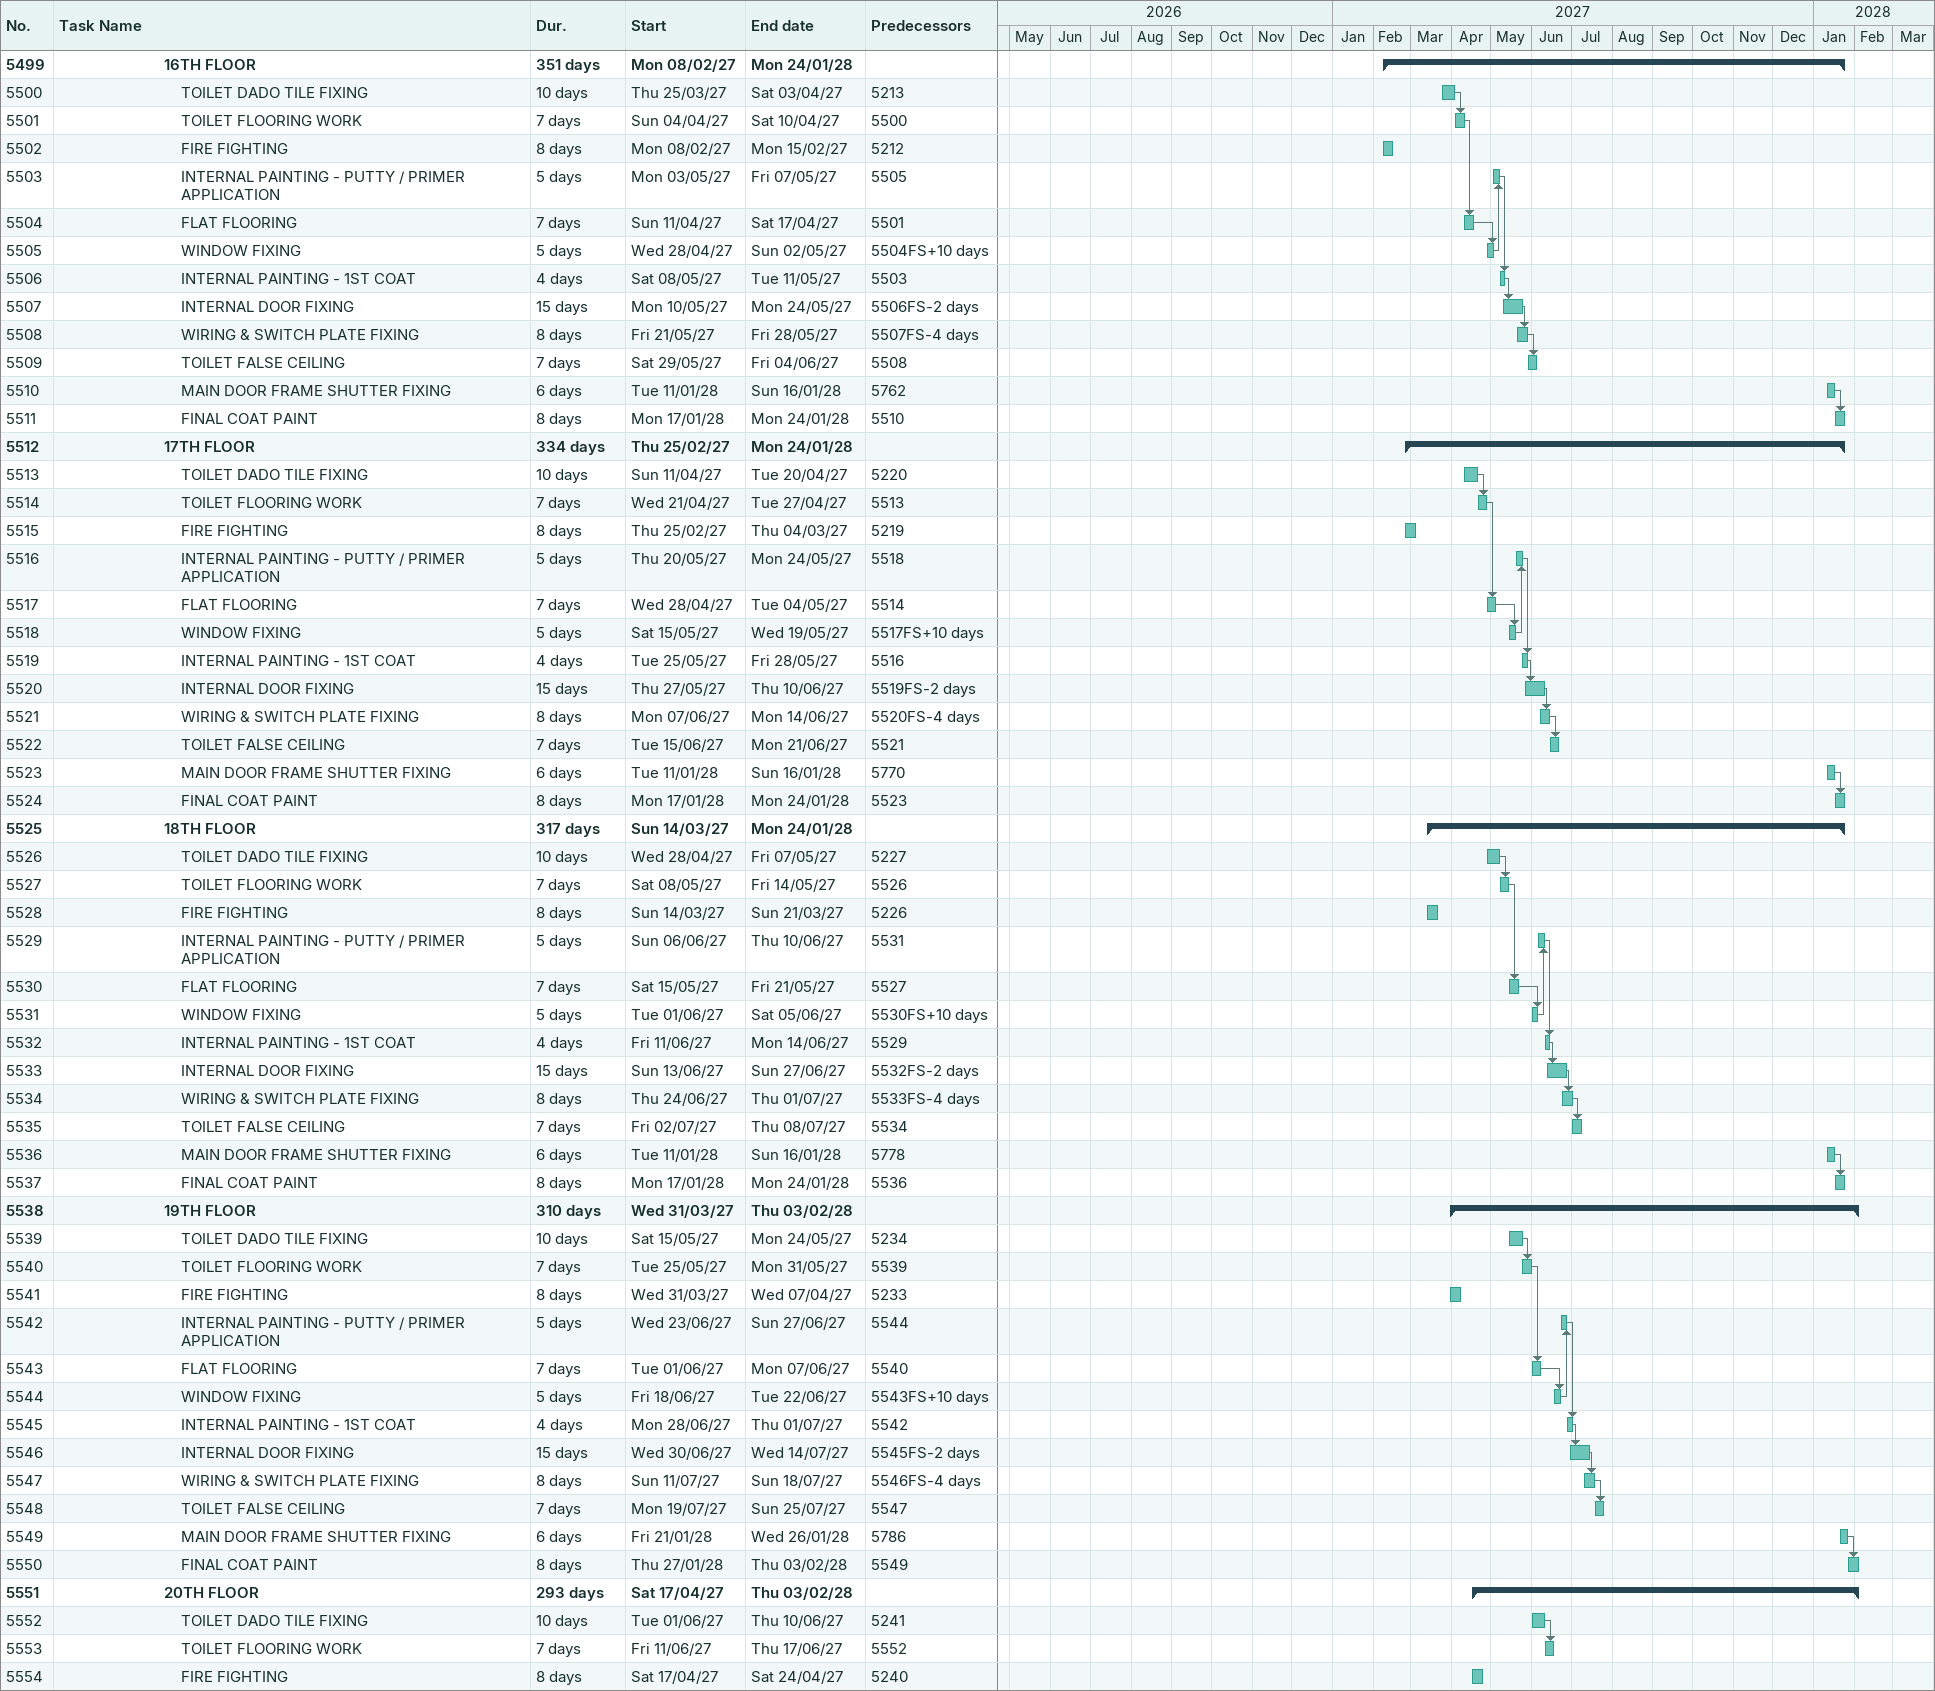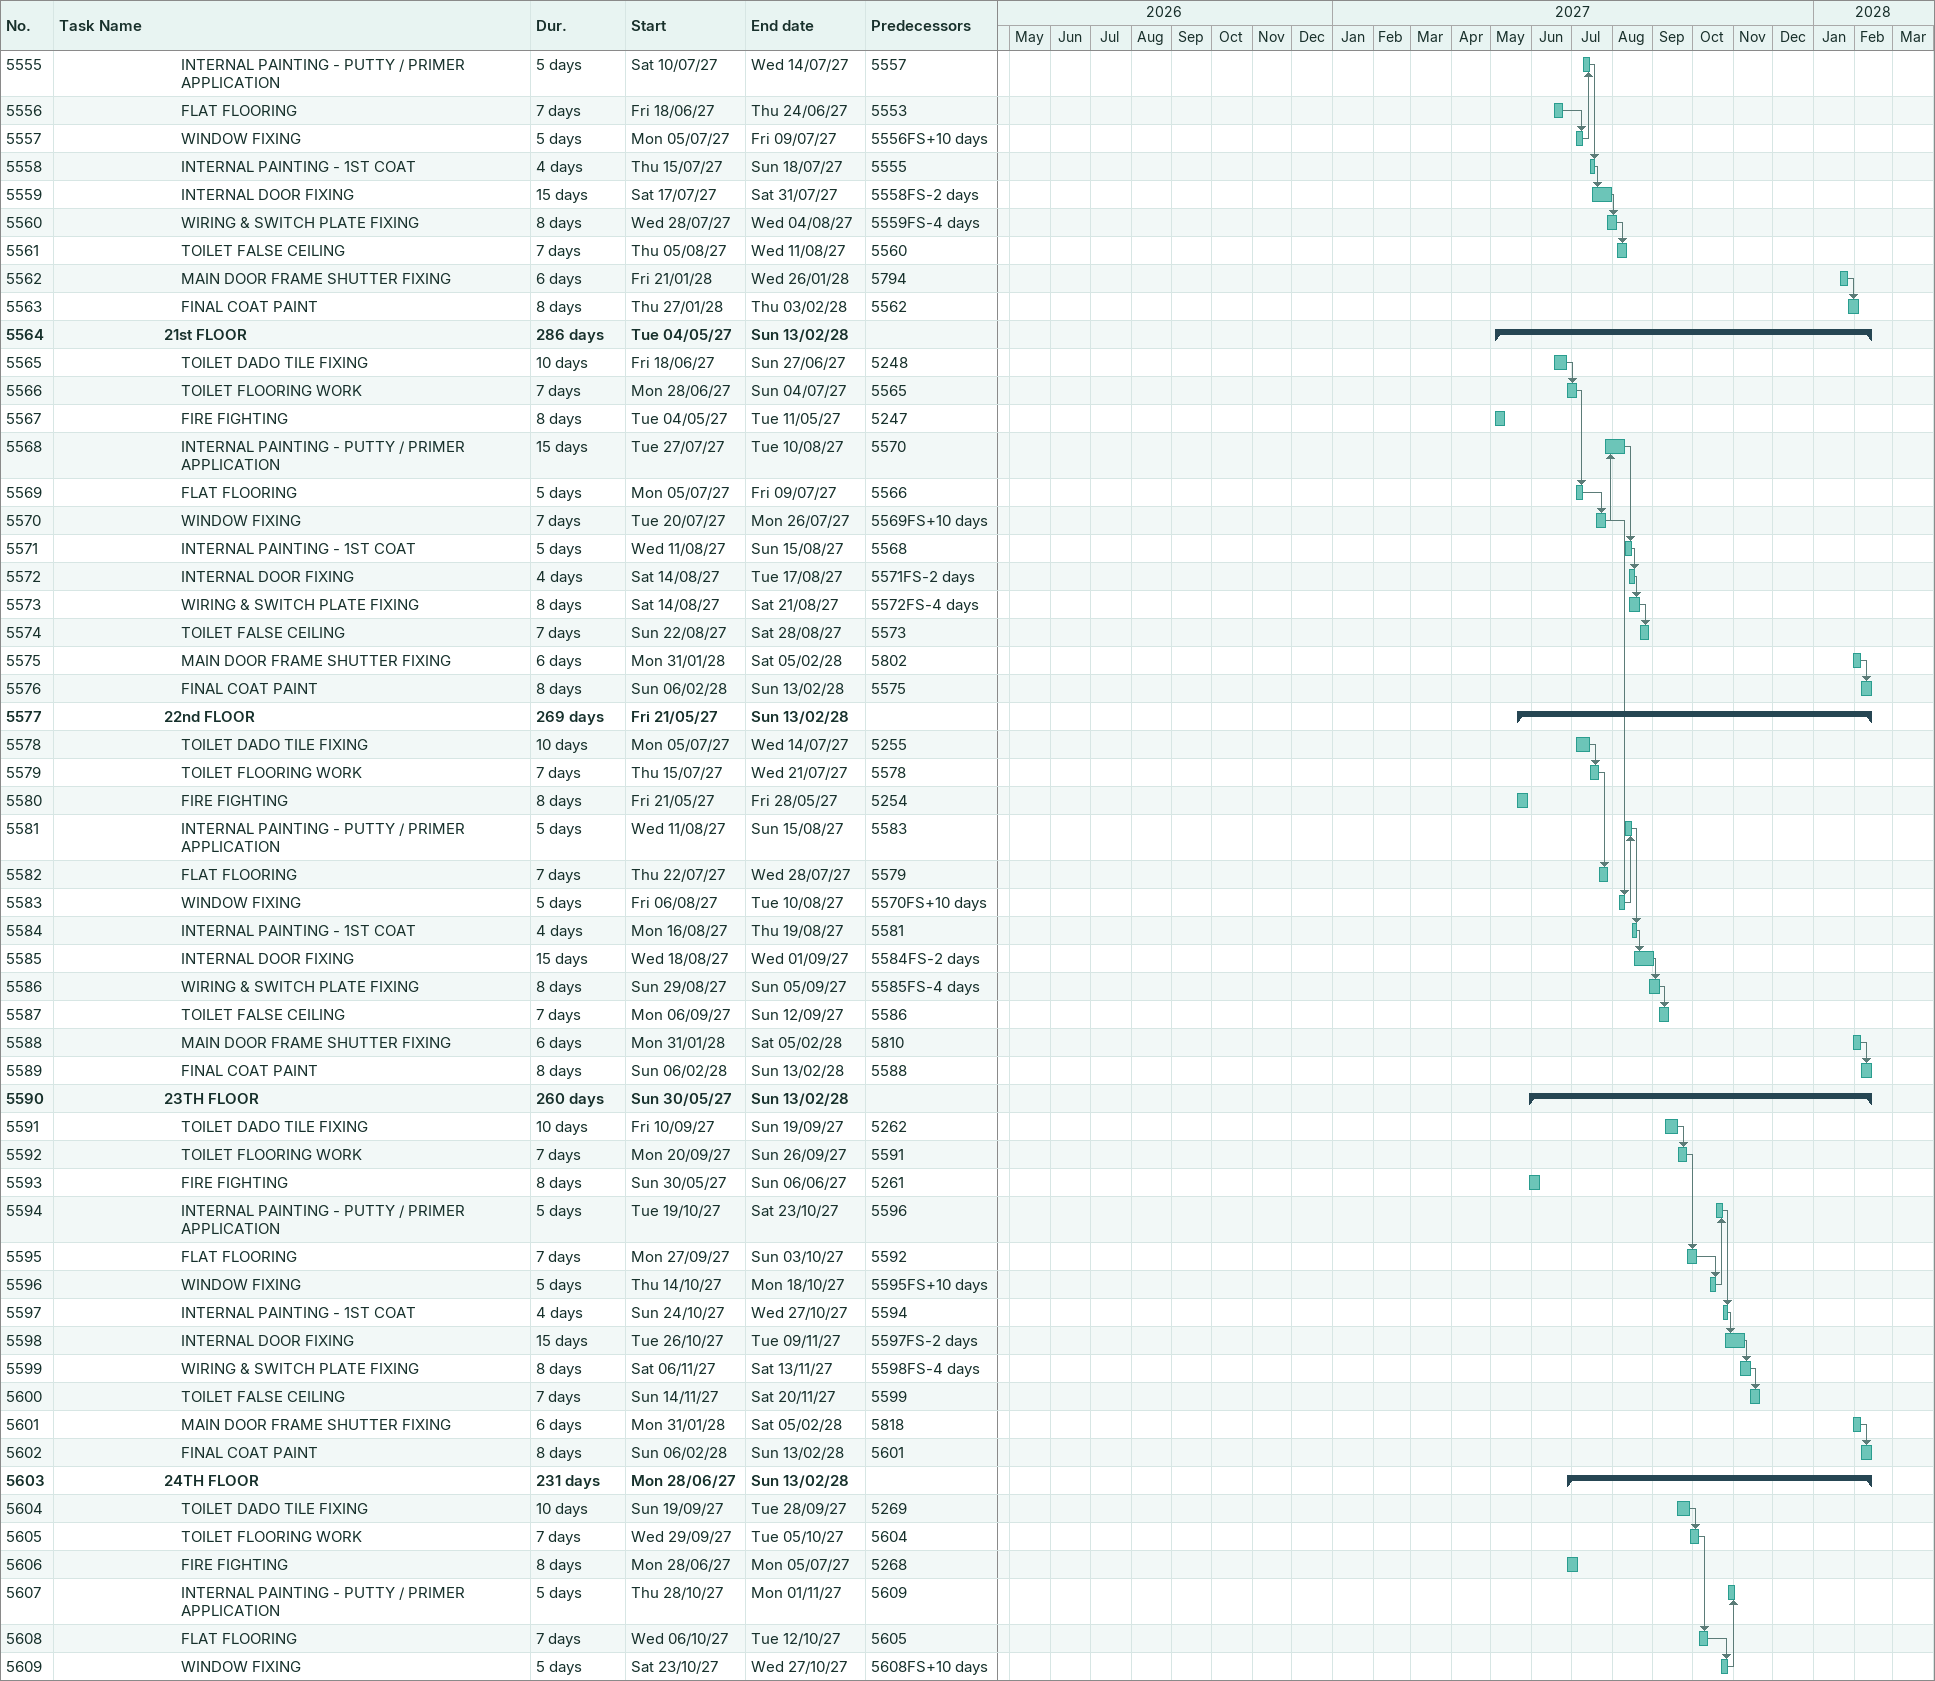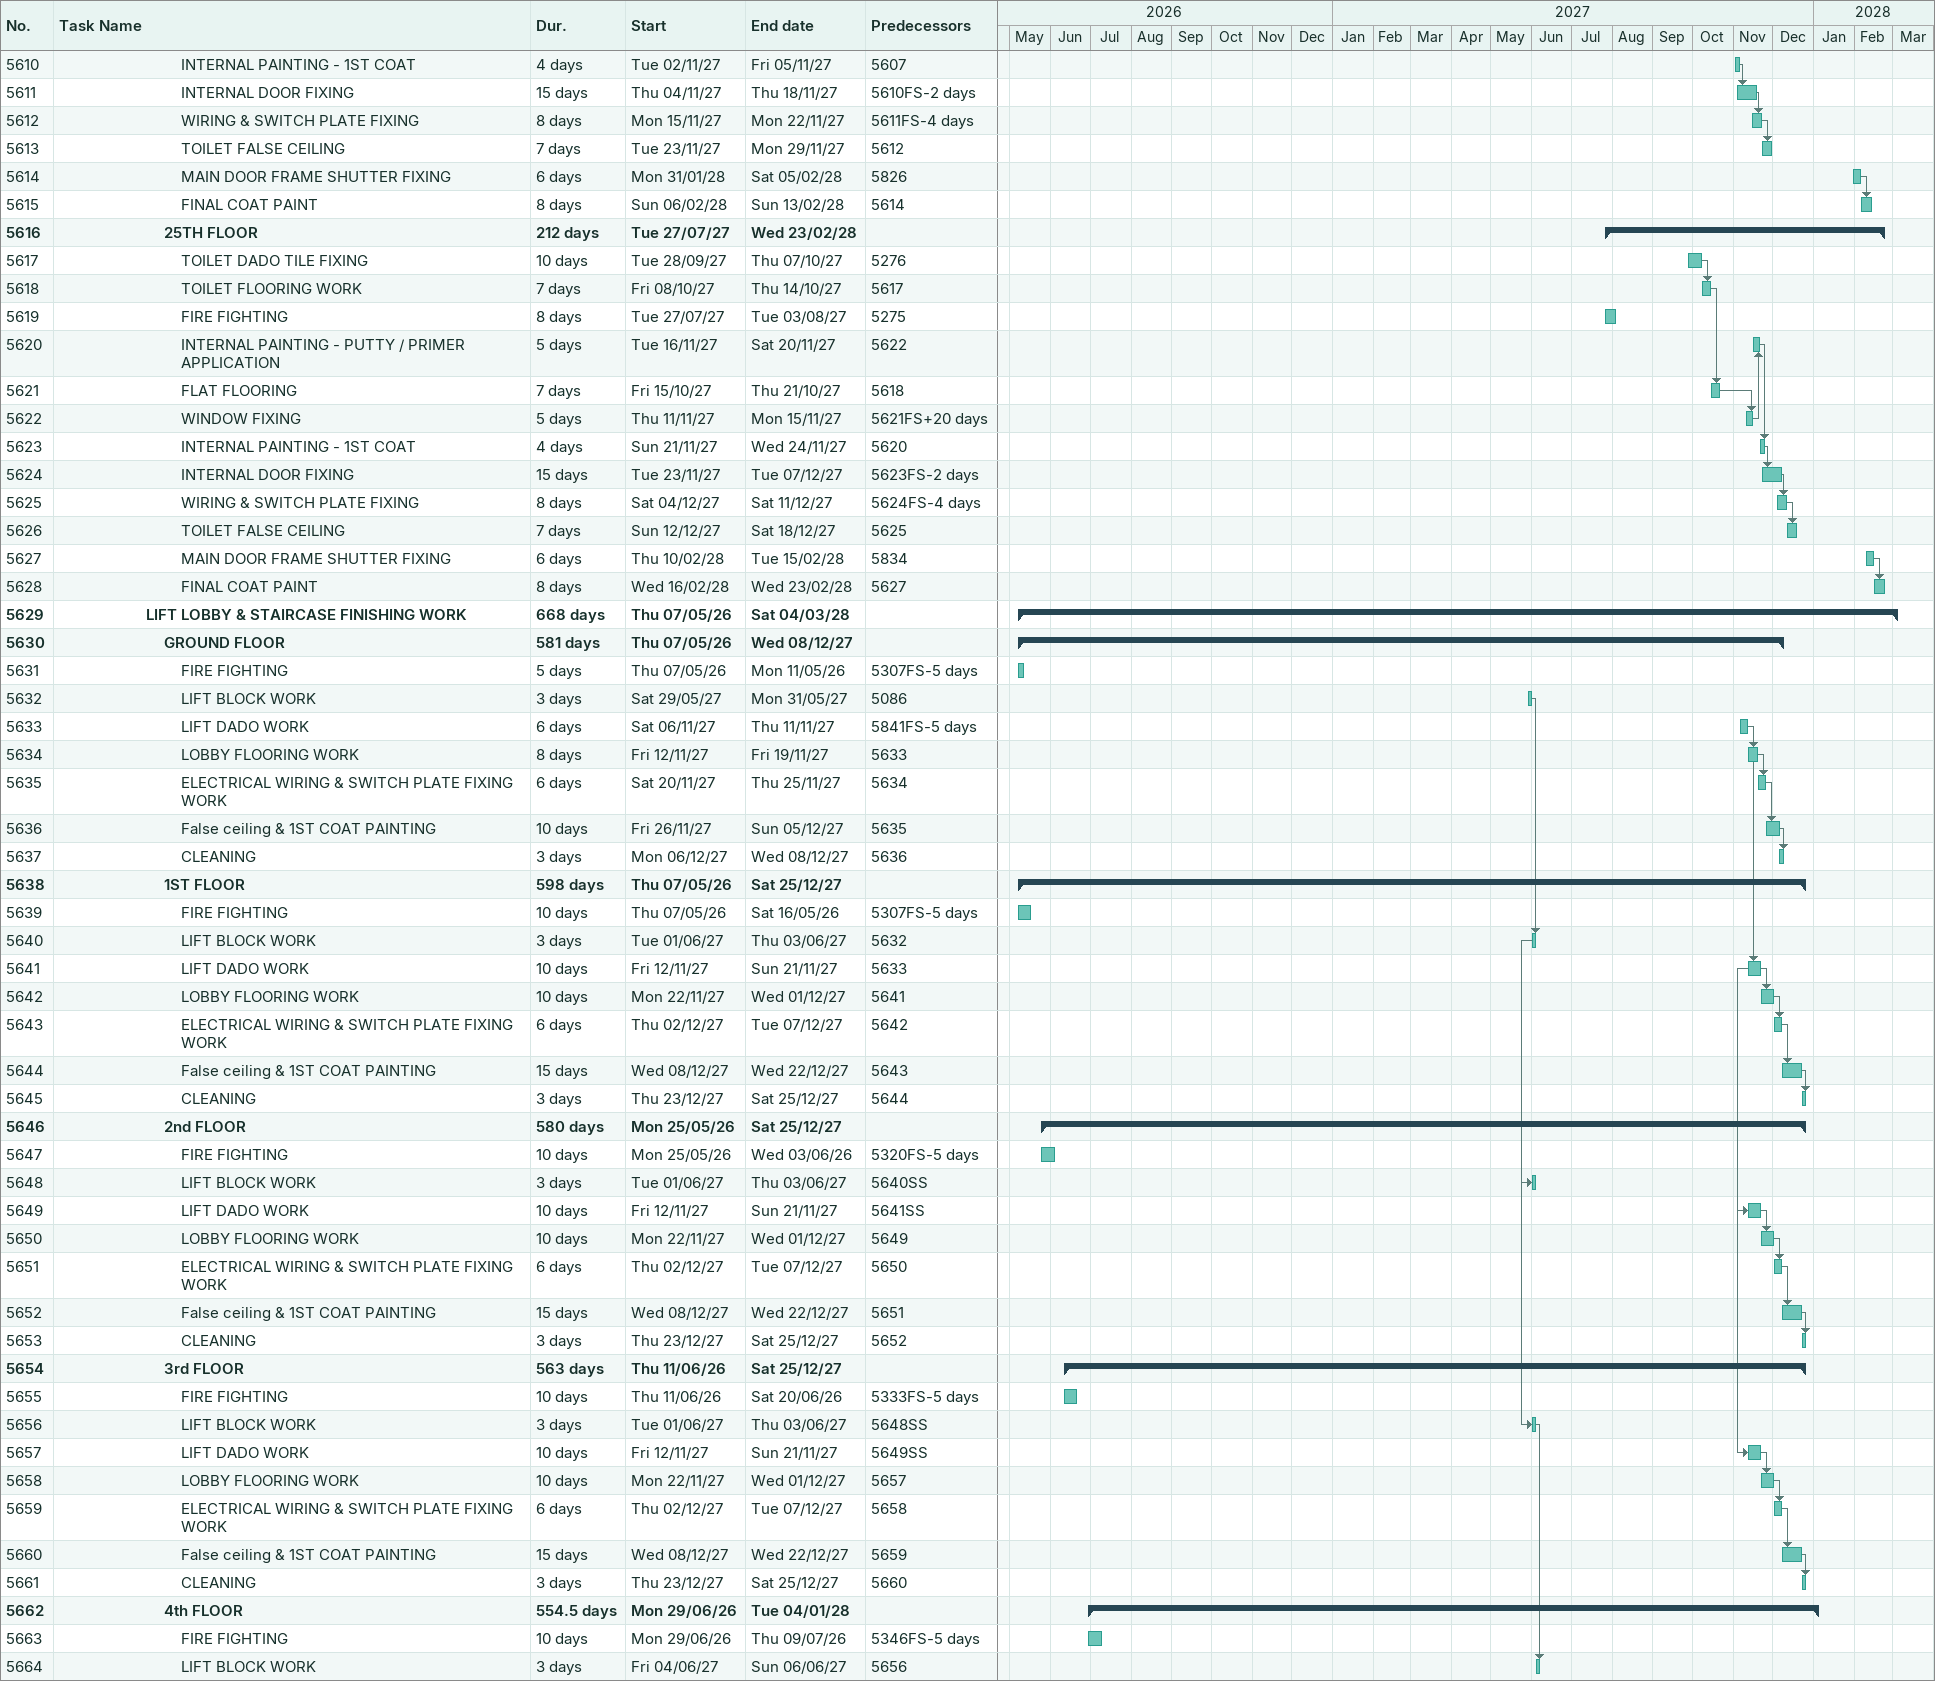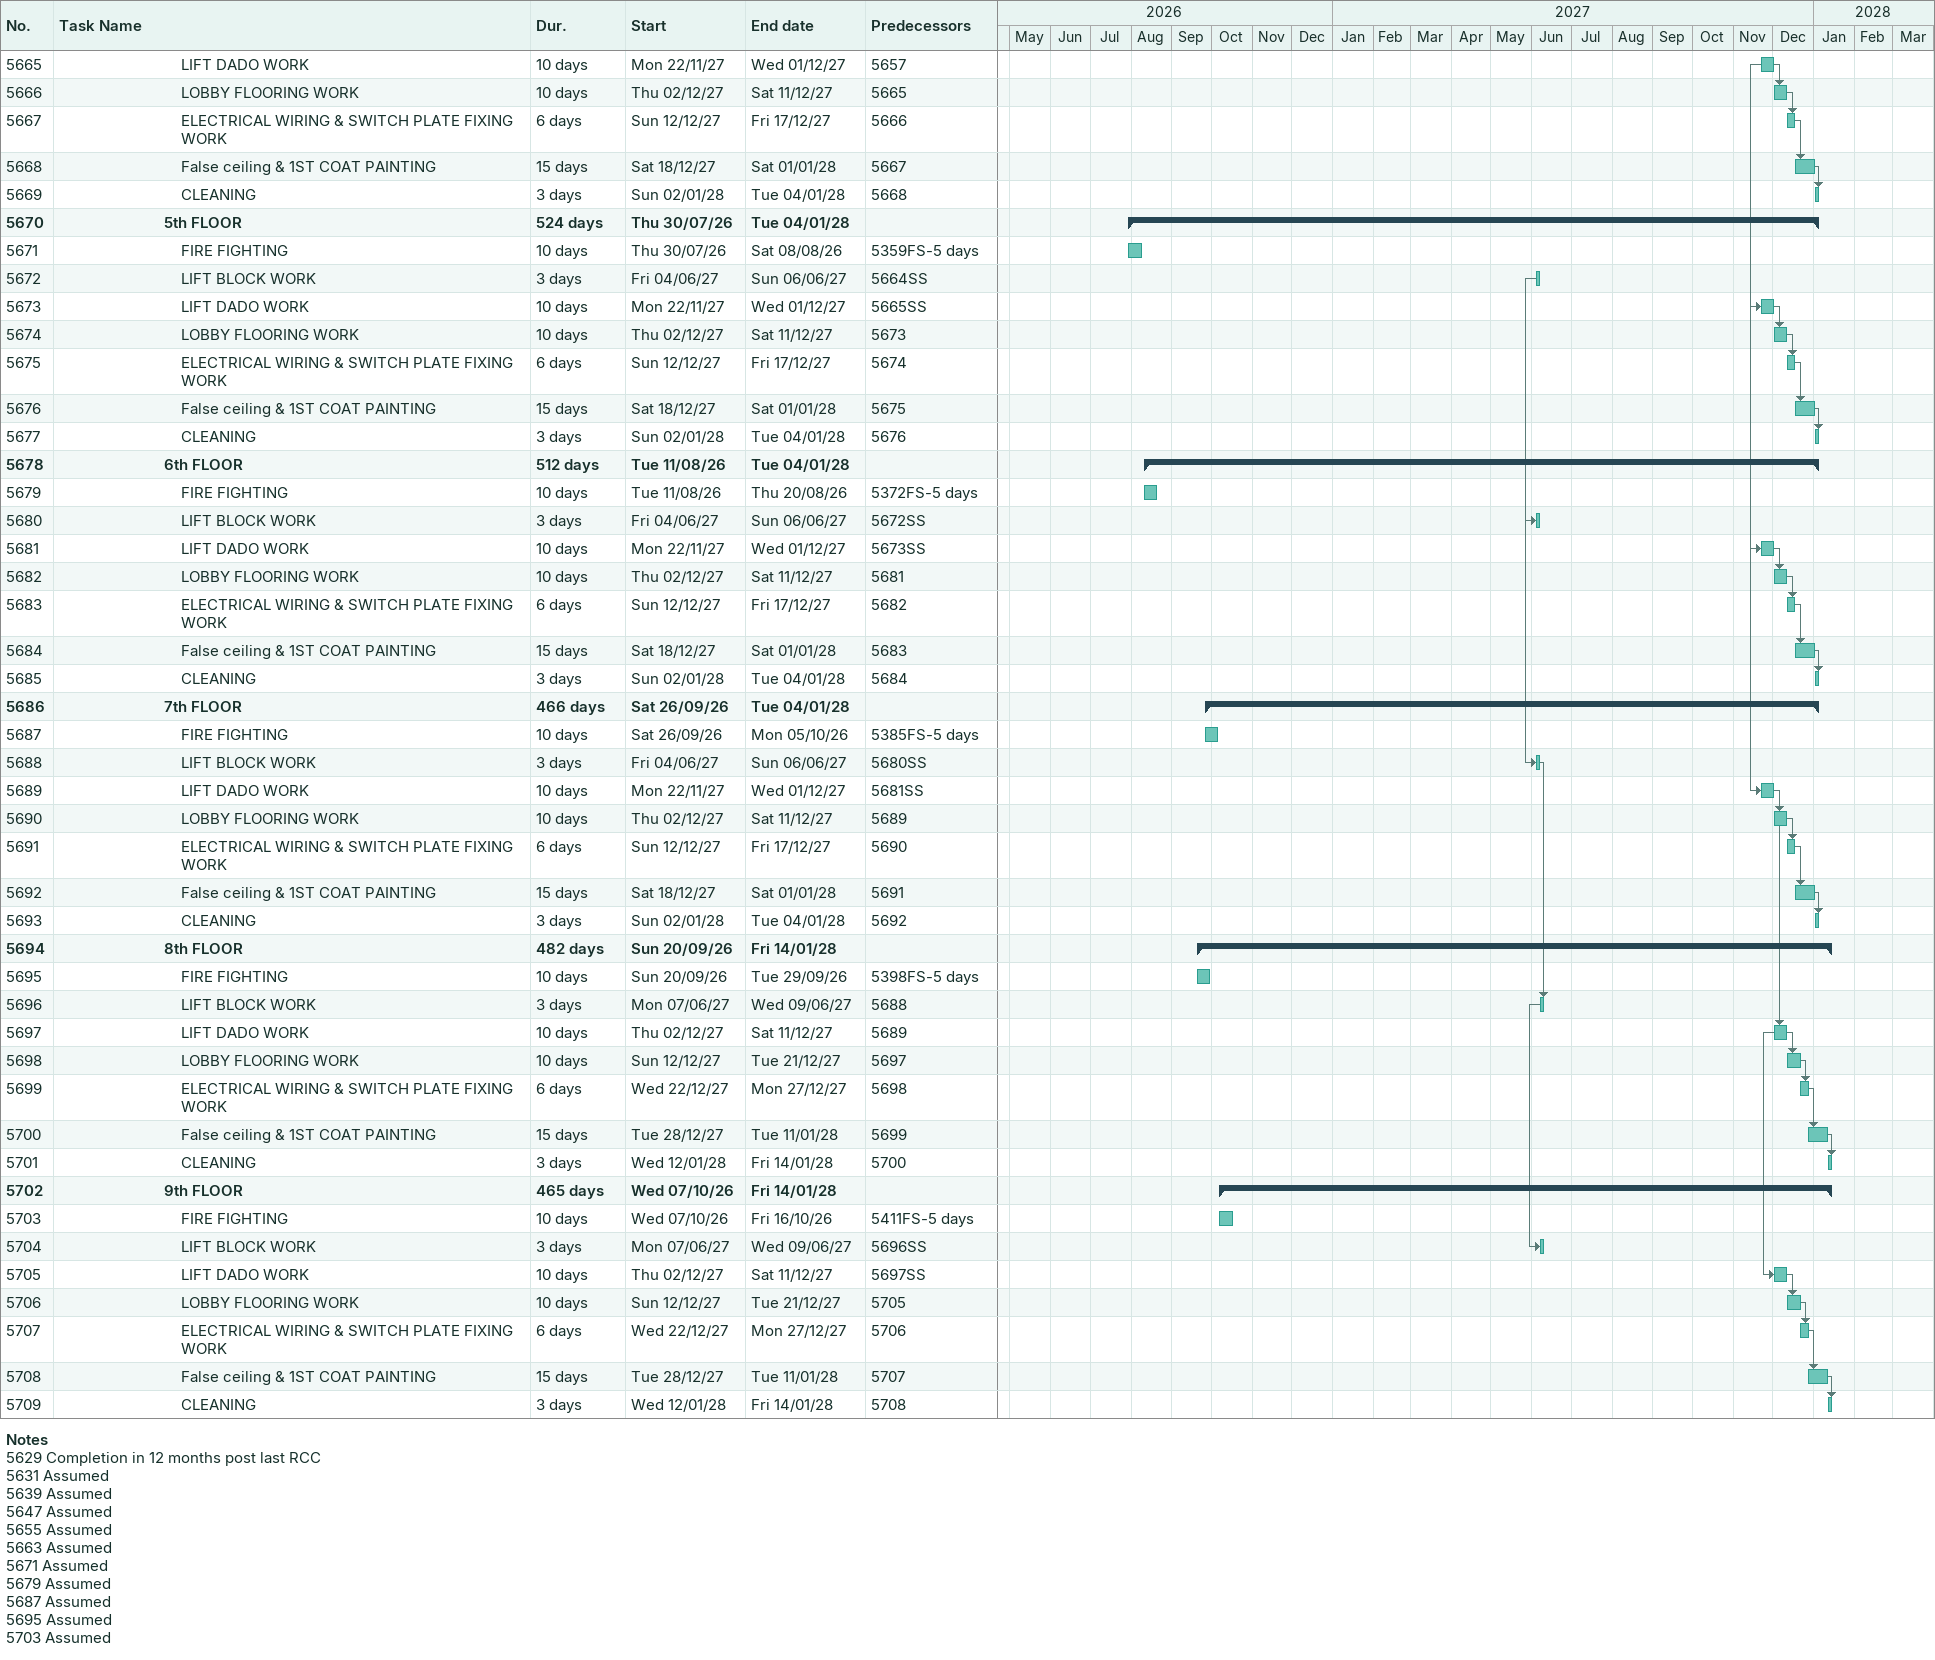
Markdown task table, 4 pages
| ID | Level | Task | Duration | Start | Finish | Predecessors |
|---|---|---|---|---|---|---|
| 5499 | 7 | **16TH FLOOR** | 351d | 2027-02-08 | 2028-01-24 |  |
| 5500 | 8 | TOILET DADO TILE FIXING | 10d | 2027-03-25 | 2027-04-03 | 5213 |
| 5501 | 8 | TOILET FLOORING WORK | 7d | 2027-04-04 | 2027-04-10 | 5500 |
| 5502 | 8 | FIRE FIGHTING | 8d | 2027-02-08 | 2027-02-15 | 5212 |
| 5503 | 8 | INTERNAL PAINTING - PUTTY / PRIMER APPLICATION | 5d | 2027-05-03 | 2027-05-07 | 5505 |
| 5504 | 8 | FLAT FLOORING | 7d | 2027-04-11 | 2027-04-17 | 5501 |
| 5505 | 8 | WINDOW FIXING | 5d | 2027-04-28 | 2027-05-02 | 5504FS+10d |
| 5506 | 8 | INTERNAL PAINTING - 1ST COAT | 4d | 2027-05-08 | 2027-05-11 | 5503 |
| 5507 | 8 | INTERNAL DOOR FIXING | 15d | 2027-05-10 | 2027-05-24 | 5506FS-2d |
| 5508 | 8 | WIRING & SWITCH PLATE FIXING | 8d | 2027-05-21 | 2027-05-28 | 5507FS-4d |
| 5509 | 8 | TOILET FALSE CEILING | 7d | 2027-05-29 | 2027-06-04 | 5508 |
| 5510 | 8 | MAIN DOOR FRAME SHUTTER FIXING | 6d | 2028-01-11 | 2028-01-16 | 5762 |
| 5511 | 8 | FINAL COAT PAINT | 8d | 2028-01-17 | 2028-01-24 | 5510 |
| 5512 | 7 | **17TH FLOOR** | 334d | 2027-02-25 | 2028-01-24 |  |
| 5513 | 8 | TOILET DADO TILE FIXING | 10d | 2027-04-11 | 2027-04-20 | 5220 |
| 5514 | 8 | TOILET FLOORING WORK | 7d | 2027-04-21 | 2027-04-27 | 5513 |
| 5515 | 8 | FIRE FIGHTING | 8d | 2027-02-25 | 2027-03-04 | 5219 |
| 5516 | 8 | INTERNAL PAINTING - PUTTY / PRIMER APPLICATION | 5d | 2027-05-20 | 2027-05-24 | 5518 |
| 5517 | 8 | FLAT FLOORING | 7d | 2027-04-28 | 2027-05-04 | 5514 |
| 5518 | 8 | WINDOW FIXING | 5d | 2027-05-15 | 2027-05-19 | 5517FS+10d |
| 5519 | 8 | INTERNAL PAINTING - 1ST COAT | 4d | 2027-05-25 | 2027-05-28 | 5516 |
| 5520 | 8 | INTERNAL DOOR FIXING | 15d | 2027-05-27 | 2027-06-10 | 5519FS-2d |
| 5521 | 8 | WIRING & SWITCH PLATE FIXING | 8d | 2027-06-07 | 2027-06-14 | 5520FS-4d |
| 5522 | 8 | TOILET FALSE CEILING | 7d | 2027-06-15 | 2027-06-21 | 5521 |
| 5523 | 8 | MAIN DOOR FRAME SHUTTER FIXING | 6d | 2028-01-11 | 2028-01-16 | 5770 |
| 5524 | 8 | FINAL COAT PAINT | 8d | 2028-01-17 | 2028-01-24 | 5523 |
| 5525 | 7 | **18TH FLOOR** | 317d | 2027-03-14 | 2028-01-24 |  |
| 5526 | 8 | TOILET DADO TILE FIXING | 10d | 2027-04-28 | 2027-05-07 | 5227 |
| 5527 | 8 | TOILET FLOORING WORK | 7d | 2027-05-08 | 2027-05-14 | 5526 |
| 5528 | 8 | FIRE FIGHTING | 8d | 2027-03-14 | 2027-03-21 | 5226 |
| 5529 | 8 | INTERNAL PAINTING - PUTTY / PRIMER APPLICATION | 5d | 2027-06-06 | 2027-06-10 | 5531 |
| 5530 | 8 | FLAT FLOORING | 7d | 2027-05-15 | 2027-05-21 | 5527 |
| 5531 | 8 | WINDOW FIXING | 5d | 2027-06-01 | 2027-06-05 | 5530FS+10d |
| 5532 | 8 | INTERNAL PAINTING - 1ST COAT | 4d | 2027-06-11 | 2027-06-14 | 5529 |
| 5533 | 8 | INTERNAL DOOR FIXING | 15d | 2027-06-13 | 2027-06-27 | 5532FS-2d |
| 5534 | 8 | WIRING & SWITCH PLATE FIXING | 8d | 2027-06-24 | 2027-07-01 | 5533FS-4d |
| 5535 | 8 | TOILET FALSE CEILING | 7d | 2027-07-02 | 2027-07-08 | 5534 |
| 5536 | 8 | MAIN DOOR FRAME SHUTTER FIXING | 6d | 2028-01-11 | 2028-01-16 | 5778 |
| 5537 | 8 | FINAL COAT PAINT | 8d | 2028-01-17 | 2028-01-24 | 5536 |
| 5538 | 7 | **19TH FLOOR** | 310d | 2027-03-31 | 2028-02-03 |  |
| 5539 | 8 | TOILET DADO TILE FIXING | 10d | 2027-05-15 | 2027-05-24 | 5234 |
| 5540 | 8 | TOILET FLOORING WORK | 7d | 2027-05-25 | 2027-05-31 | 5539 |
| 5541 | 8 | FIRE FIGHTING | 8d | 2027-03-31 | 2027-04-07 | 5233 |
| 5542 | 8 | INTERNAL PAINTING - PUTTY / PRIMER APPLICATION | 5d | 2027-06-23 | 2027-06-27 | 5544 |
| 5543 | 8 | FLAT FLOORING | 7d | 2027-06-01 | 2027-06-07 | 5540 |
| 5544 | 8 | WINDOW FIXING | 5d | 2027-06-18 | 2027-06-22 | 5543FS+10d |
| 5545 | 8 | INTERNAL PAINTING - 1ST COAT | 4d | 2027-06-28 | 2027-07-01 | 5542 |
| 5546 | 8 | INTERNAL DOOR FIXING | 15d | 2027-06-30 | 2027-07-14 | 5545FS-2d |
| 5547 | 8 | WIRING & SWITCH PLATE FIXING | 8d | 2027-07-11 | 2027-07-18 | 5546FS-4d |
| 5548 | 8 | TOILET FALSE CEILING | 7d | 2027-07-19 | 2027-07-25 | 5547 |
| 5549 | 8 | MAIN DOOR FRAME SHUTTER FIXING | 6d | 2028-01-21 | 2028-01-26 | 5786 |
| 5550 | 8 | FINAL COAT PAINT | 8d | 2028-01-27 | 2028-02-03 | 5549 |
| 5551 | 7 | **20TH FLOOR** | 293d | 2027-04-17 | 2028-02-03 |  |
| 5552 | 8 | TOILET DADO TILE FIXING | 10d | 2027-06-01 | 2027-06-10 | 5241 |
| 5553 | 8 | TOILET FLOORING WORK | 7d | 2027-06-11 | 2027-06-17 | 5552 |
| 5554 | 8 | FIRE FIGHTING | 8d | 2027-04-17 | 2027-04-24 | 5240 |
| 5555 | 8 | INTERNAL PAINTING - PUTTY / PRIMER APPLICATION | 5d | 2027-07-10 | 2027-07-14 | 5557 |
| 5556 | 8 | FLAT FLOORING | 7d | 2027-06-18 | 2027-06-24 | 5553 |
| 5557 | 8 | WINDOW FIXING | 5d | 2027-07-05 | 2027-07-09 | 5556FS+10d |
| 5558 | 8 | INTERNAL PAINTING - 1ST COAT | 4d | 2027-07-15 | 2027-07-18 | 5555 |
| 5559 | 8 | INTERNAL DOOR FIXING | 15d | 2027-07-17 | 2027-07-31 | 5558FS-2d |
| 5560 | 8 | WIRING & SWITCH PLATE FIXING | 8d | 2027-07-28 | 2027-08-04 | 5559FS-4d |
| 5561 | 8 | TOILET FALSE CEILING | 7d | 2027-08-05 | 2027-08-11 | 5560 |
| 5562 | 8 | MAIN DOOR FRAME SHUTTER FIXING | 6d | 2028-01-21 | 2028-01-26 | 5794 |
| 5563 | 8 | FINAL COAT PAINT | 8d | 2028-01-27 | 2028-02-03 | 5562 |
| 5564 | 7 | **21st FLOOR** | 286d | 2027-05-04 | 2028-02-13 |  |
| 5565 | 8 | TOILET DADO TILE FIXING | 10d | 2027-06-18 | 2027-06-27 | 5248 |
| 5566 | 8 | TOILET FLOORING WORK | 7d | 2027-06-28 | 2027-07-04 | 5565 |
| 5567 | 8 | FIRE FIGHTING | 8d | 2027-05-04 | 2027-05-11 | 5247 |
| 5568 | 8 | INTERNAL PAINTING - PUTTY / PRIMER APPLICATION | 15d | 2027-07-27 | 2027-08-10 | 5570 |
| 5569 | 8 | FLAT FLOORING | 5d | 2027-07-05 | 2027-07-09 | 5566 |
| 5570 | 8 | WINDOW FIXING | 7d | 2027-07-20 | 2027-07-26 | 5569FS+10d |
| 5571 | 8 | INTERNAL PAINTING - 1ST COAT | 5d | 2027-08-11 | 2027-08-15 | 5568 |
| 5572 | 8 | INTERNAL DOOR FIXING | 4d | 2027-08-14 | 2027-08-17 | 5571FS-2d |
| 5573 | 8 | WIRING & SWITCH PLATE FIXING | 8d | 2027-08-14 | 2027-08-21 | 5572FS-4d |
| 5574 | 8 | TOILET FALSE CEILING | 7d | 2027-08-22 | 2027-08-28 | 5573 |
| 5575 | 8 | MAIN DOOR FRAME SHUTTER FIXING | 6d | 2028-01-31 | 2028-02-05 | 5802 |
| 5576 | 8 | FINAL COAT PAINT | 8d | 2028-02-06 | 2028-02-13 | 5575 |
| 5577 | 7 | **22nd FLOOR** | 269d | 2027-05-21 | 2028-02-13 |  |
| 5578 | 8 | TOILET DADO TILE FIXING | 10d | 2027-07-05 | 2027-07-14 | 5255 |
| 5579 | 8 | TOILET FLOORING WORK | 7d | 2027-07-15 | 2027-07-21 | 5578 |
| 5580 | 8 | FIRE FIGHTING | 8d | 2027-05-21 | 2027-05-28 | 5254 |
| 5581 | 8 | INTERNAL PAINTING - PUTTY / PRIMER APPLICATION | 5d | 2027-08-11 | 2027-08-15 | 5583 |
| 5582 | 8 | FLAT FLOORING | 7d | 2027-07-22 | 2027-07-28 | 5579 |
| 5583 | 8 | WINDOW FIXING | 5d | 2027-08-06 | 2027-08-10 | 5570FS+10d |
| 5584 | 8 | INTERNAL PAINTING - 1ST COAT | 4d | 2027-08-16 | 2027-08-19 | 5581 |
| 5585 | 8 | INTERNAL DOOR FIXING | 15d | 2027-08-18 | 2027-09-01 | 5584FS-2d |
| 5586 | 8 | WIRING & SWITCH PLATE FIXING | 8d | 2027-08-29 | 2027-09-05 | 5585FS-4d |
| 5587 | 8 | TOILET FALSE CEILING | 7d | 2027-09-06 | 2027-09-12 | 5586 |
| 5588 | 8 | MAIN DOOR FRAME SHUTTER FIXING | 6d | 2028-01-31 | 2028-02-05 | 5810 |
| 5589 | 8 | FINAL COAT PAINT | 8d | 2028-02-06 | 2028-02-13 | 5588 |
| 5590 | 7 | **23TH FLOOR** | 260d | 2027-05-30 | 2028-02-13 |  |
| 5591 | 8 | TOILET DADO TILE FIXING | 10d | 2027-09-10 | 2027-09-19 | 5262 |
| 5592 | 8 | TOILET FLOORING WORK | 7d | 2027-09-20 | 2027-09-26 | 5591 |
| 5593 | 8 | FIRE FIGHTING | 8d | 2027-05-30 | 2027-06-06 | 5261 |
| 5594 | 8 | INTERNAL PAINTING - PUTTY / PRIMER APPLICATION | 5d | 2027-10-19 | 2027-10-23 | 5596 |
| 5595 | 8 | FLAT FLOORING | 7d | 2027-09-27 | 2027-10-03 | 5592 |
| 5596 | 8 | WINDOW FIXING | 5d | 2027-10-14 | 2027-10-18 | 5595FS+10d |
| 5597 | 8 | INTERNAL PAINTING - 1ST COAT | 4d | 2027-10-24 | 2027-10-27 | 5594 |
| 5598 | 8 | INTERNAL DOOR FIXING | 15d | 2027-10-26 | 2027-11-09 | 5597FS-2d |
| 5599 | 8 | WIRING & SWITCH PLATE FIXING | 8d | 2027-11-06 | 2027-11-13 | 5598FS-4d |
| 5600 | 8 | TOILET FALSE CEILING | 7d | 2027-11-14 | 2027-11-20 | 5599 |
| 5601 | 8 | MAIN DOOR FRAME SHUTTER FIXING | 6d | 2028-01-31 | 2028-02-05 | 5818 |
| 5602 | 8 | FINAL COAT PAINT | 8d | 2028-02-06 | 2028-02-13 | 5601 |
| 5603 | 7 | **24TH FLOOR** | 231d | 2027-06-28 | 2028-02-13 |  |
| 5604 | 8 | TOILET DADO TILE FIXING | 10d | 2027-09-19 | 2027-09-28 | 5269 |
| 5605 | 8 | TOILET FLOORING WORK | 7d | 2027-09-29 | 2027-10-05 | 5604 |
| 5606 | 8 | FIRE FIGHTING | 8d | 2027-06-28 | 2027-07-05 | 5268 |
| 5607 | 8 | INTERNAL PAINTING - PUTTY / PRIMER APPLICATION | 5d | 2027-10-28 | 2027-11-01 | 5609 |
| 5608 | 8 | FLAT FLOORING | 7d | 2027-10-06 | 2027-10-12 | 5605 |
| 5609 | 8 | WINDOW FIXING | 5d | 2027-10-23 | 2027-10-27 | 5608FS+10d |
| 5610 | 8 | INTERNAL PAINTING - 1ST COAT | 4d | 2027-11-02 | 2027-11-05 | 5607 |
| 5611 | 8 | INTERNAL DOOR FIXING | 15d | 2027-11-04 | 2027-11-18 | 5610FS-2d |
| 5612 | 8 | WIRING & SWITCH PLATE FIXING | 8d | 2027-11-15 | 2027-11-22 | 5611FS-4d |
| 5613 | 8 | TOILET FALSE CEILING | 7d | 2027-11-23 | 2027-11-29 | 5612 |
| 5614 | 8 | MAIN DOOR FRAME SHUTTER FIXING | 6d | 2028-01-31 | 2028-02-05 | 5826 |
| 5615 | 8 | FINAL COAT PAINT | 8d | 2028-02-06 | 2028-02-13 | 5614 |
| 5616 | 7 | **25TH FLOOR** | 212d | 2027-07-27 | 2028-02-23 |  |
| 5617 | 8 | TOILET DADO TILE FIXING | 10d | 2027-09-28 | 2027-10-07 | 5276 |
| 5618 | 8 | TOILET FLOORING WORK | 7d | 2027-10-08 | 2027-10-14 | 5617 |
| 5619 | 8 | FIRE FIGHTING | 8d | 2027-07-27 | 2027-08-03 | 5275 |
| 5620 | 8 | INTERNAL PAINTING - PUTTY / PRIMER APPLICATION | 5d | 2027-11-16 | 2027-11-20 | 5622 |
| 5621 | 8 | FLAT FLOORING | 7d | 2027-10-15 | 2027-10-21 | 5618 |
| 5622 | 8 | WINDOW FIXING | 5d | 2027-11-11 | 2027-11-15 | 5621FS+20d |
| 5623 | 8 | INTERNAL PAINTING - 1ST COAT | 4d | 2027-11-21 | 2027-11-24 | 5620 |
| 5624 | 8 | INTERNAL DOOR FIXING | 15d | 2027-11-23 | 2027-12-07 | 5623FS-2d |
| 5625 | 8 | WIRING & SWITCH PLATE FIXING | 8d | 2027-12-04 | 2027-12-11 | 5624FS-4d |
| 5626 | 8 | TOILET FALSE CEILING | 7d | 2027-12-12 | 2027-12-18 | 5625 |
| 5627 | 8 | MAIN DOOR FRAME SHUTTER FIXING | 6d | 2028-02-10 | 2028-02-15 | 5834 |
| 5628 | 8 | FINAL COAT PAINT | 8d | 2028-02-16 | 2028-02-23 | 5627 |
| 5629 | 6 | **LIFT LOBBY & STAIRCASE FINISHING WORK** | 668d | 2026-05-07 | 2028-03-04 |  |
| 5630 | 7 | **GROUND FLOOR** | 581d | 2026-05-07 | 2027-12-08 |  |
| 5631 | 8 | FIRE FIGHTING | 5d | 2026-05-07 | 2026-05-11 | 5307FS-5d |
| 5632 | 8 | LIFT BLOCK WORK | 3d | 2027-05-29 | 2027-05-31 | 5086 |
| 5633 | 8 | LIFT DADO WORK | 6d | 2027-11-06 | 2027-11-11 | 5841FS-5d |
| 5634 | 8 | LOBBY FLOORING WORK | 8d | 2027-11-12 | 2027-11-19 | 5633 |
| 5635 | 8 | ELECTRICAL WIRING & SWITCH PLATE FIXING WORK | 6d | 2027-11-20 | 2027-11-25 | 5634 |
| 5636 | 8 | False ceiling & 1ST COAT PAINTING | 10d | 2027-11-26 | 2027-12-05 | 5635 |
| 5637 | 8 | CLEANING | 3d | 2027-12-06 | 2027-12-08 | 5636 |
| 5638 | 7 | **1ST FLOOR** | 598d | 2026-05-07 | 2027-12-25 |  |
| 5639 | 8 | FIRE FIGHTING | 10d | 2026-05-07 | 2026-05-16 | 5307FS-5d |
| 5640 | 8 | LIFT BLOCK WORK | 3d | 2027-06-01 | 2027-06-03 | 5632 |
| 5641 | 8 | LIFT DADO WORK | 10d | 2027-11-12 | 2027-11-21 | 5633 |
| 5642 | 8 | LOBBY FLOORING WORK | 10d | 2027-11-22 | 2027-12-01 | 5641 |
| 5643 | 8 | ELECTRICAL WIRING & SWITCH PLATE FIXING WORK | 6d | 2027-12-02 | 2027-12-07 | 5642 |
| 5644 | 8 | False ceiling & 1ST COAT PAINTING | 15d | 2027-12-08 | 2027-12-22 | 5643 |
| 5645 | 8 | CLEANING | 3d | 2027-12-23 | 2027-12-25 | 5644 |
| 5646 | 7 | **2nd FLOOR** | 580d | 2026-05-25 | 2027-12-25 |  |
| 5647 | 8 | FIRE FIGHTING | 10d | 2026-05-25 | 2026-06-03 | 5320FS-5d |
| 5648 | 8 | LIFT BLOCK WORK | 3d | 2027-06-01 | 2027-06-03 | 5640SS |
| 5649 | 8 | LIFT DADO WORK | 10d | 2027-11-12 | 2027-11-21 | 5641SS |
| 5650 | 8 | LOBBY FLOORING WORK | 10d | 2027-11-22 | 2027-12-01 | 5649 |
| 5651 | 8 | ELECTRICAL WIRING & SWITCH PLATE FIXING WORK | 6d | 2027-12-02 | 2027-12-07 | 5650 |
| 5652 | 8 | False ceiling & 1ST COAT PAINTING | 15d | 2027-12-08 | 2027-12-22 | 5651 |
| 5653 | 8 | CLEANING | 3d | 2027-12-23 | 2027-12-25 | 5652 |
| 5654 | 7 | **3rd FLOOR** | 563d | 2026-06-11 | 2027-12-25 |  |
| 5655 | 8 | FIRE FIGHTING | 10d | 2026-06-11 | 2026-06-20 | 5333FS-5d |
| 5656 | 8 | LIFT BLOCK WORK | 3d | 2027-06-01 | 2027-06-03 | 5648SS |
| 5657 | 8 | LIFT DADO WORK | 10d | 2027-11-12 | 2027-11-21 | 5649SS |
| 5658 | 8 | LOBBY FLOORING WORK | 10d | 2027-11-22 | 2027-12-01 | 5657 |
| 5659 | 8 | ELECTRICAL WIRING & SWITCH PLATE FIXING WORK | 6d | 2027-12-02 | 2027-12-07 | 5658 |
| 5660 | 8 | False ceiling & 1ST COAT PAINTING | 15d | 2027-12-08 | 2027-12-22 | 5659 |
| 5661 | 8 | CLEANING | 3d | 2027-12-23 | 2027-12-25 | 5660 |
| 5662 | 7 | **4th FLOOR** | 554.5d | 2026-06-29 | 2028-01-04 |  |
| 5663 | 8 | FIRE FIGHTING | 10d | 2026-06-29 | 2026-07-09 | 5346FS-5d |
| 5664 | 8 | LIFT BLOCK WORK | 3d | 2027-06-04 | 2027-06-06 | 5656 |
| 5665 | 8 | LIFT DADO WORK | 10d | 2027-11-22 | 2027-12-01 | 5657 |
| 5666 | 8 | LOBBY FLOORING WORK | 10d | 2027-12-02 | 2027-12-11 | 5665 |
| 5667 | 8 | ELECTRICAL WIRING & SWITCH PLATE FIXING WORK | 6d | 2027-12-12 | 2027-12-17 | 5666 |
| 5668 | 8 | False ceiling & 1ST COAT PAINTING | 15d | 2027-12-18 | 2028-01-01 | 5667 |
| 5669 | 8 | CLEANING | 3d | 2028-01-02 | 2028-01-04 | 5668 |
| 5670 | 7 | **5th FLOOR** | 524d | 2026-07-30 | 2028-01-04 |  |
| 5671 | 8 | FIRE FIGHTING | 10d | 2026-07-30 | 2026-08-08 | 5359FS-5d |
| 5672 | 8 | LIFT BLOCK WORK | 3d | 2027-06-04 | 2027-06-06 | 5664SS |
| 5673 | 8 | LIFT DADO WORK | 10d | 2027-11-22 | 2027-12-01 | 5665SS |
| 5674 | 8 | LOBBY FLOORING WORK | 10d | 2027-12-02 | 2027-12-11 | 5673 |
| 5675 | 8 | ELECTRICAL WIRING & SWITCH PLATE FIXING WORK | 6d | 2027-12-12 | 2027-12-17 | 5674 |
| 5676 | 8 | False ceiling & 1ST COAT PAINTING | 15d | 2027-12-18 | 2028-01-01 | 5675 |
| 5677 | 8 | CLEANING | 3d | 2028-01-02 | 2028-01-04 | 5676 |
| 5678 | 7 | **6th FLOOR** | 512d | 2026-08-11 | 2028-01-04 |  |
| 5679 | 8 | FIRE FIGHTING | 10d | 2026-08-11 | 2026-08-20 | 5372FS-5d |
| 5680 | 8 | LIFT BLOCK WORK | 3d | 2027-06-04 | 2027-06-06 | 5672SS |
| 5681 | 8 | LIFT DADO WORK | 10d | 2027-11-22 | 2027-12-01 | 5673SS |
| 5682 | 8 | LOBBY FLOORING WORK | 10d | 2027-12-02 | 2027-12-11 | 5681 |
| 5683 | 8 | ELECTRICAL WIRING & SWITCH PLATE FIXING WORK | 6d | 2027-12-12 | 2027-12-17 | 5682 |
| 5684 | 8 | False ceiling & 1ST COAT PAINTING | 15d | 2027-12-18 | 2028-01-01 | 5683 |
| 5685 | 8 | CLEANING | 3d | 2028-01-02 | 2028-01-04 | 5684 |
| 5686 | 7 | **7th FLOOR** | 466d | 2026-09-26 | 2028-01-04 |  |
| 5687 | 8 | FIRE FIGHTING | 10d | 2026-09-26 | 2026-10-05 | 5385FS-5d |
| 5688 | 8 | LIFT BLOCK WORK | 3d | 2027-06-04 | 2027-06-06 | 5680SS |
| 5689 | 8 | LIFT DADO WORK | 10d | 2027-11-22 | 2027-12-01 | 5681SS |
| 5690 | 8 | LOBBY FLOORING WORK | 10d | 2027-12-02 | 2027-12-11 | 5689 |
| 5691 | 8 | ELECTRICAL WIRING & SWITCH PLATE FIXING WORK | 6d | 2027-12-12 | 2027-12-17 | 5690 |
| 5692 | 8 | False ceiling & 1ST COAT PAINTING | 15d | 2027-12-18 | 2028-01-01 | 5691 |
| 5693 | 8 | CLEANING | 3d | 2028-01-02 | 2028-01-04 | 5692 |
| 5694 | 7 | **8th FLOOR** | 482d | 2026-09-20 | 2028-01-14 |  |
| 5695 | 8 | FIRE FIGHTING | 10d | 2026-09-20 | 2026-09-29 | 5398FS-5d |
| 5696 | 8 | LIFT BLOCK WORK | 3d | 2027-06-07 | 2027-06-09 | 5688 |
| 5697 | 8 | LIFT DADO WORK | 10d | 2027-12-02 | 2027-12-11 | 5689 |
| 5698 | 8 | LOBBY FLOORING WORK | 10d | 2027-12-12 | 2027-12-21 | 5697 |
| 5699 | 8 | ELECTRICAL WIRING & SWITCH PLATE FIXING WORK | 6d | 2027-12-22 | 2027-12-27 | 5698 |
| 5700 | 8 | False ceiling & 1ST COAT PAINTING | 15d | 2027-12-28 | 2028-01-11 | 5699 |
| 5701 | 8 | CLEANING | 3d | 2028-01-12 | 2028-01-14 | 5700 |
| 5702 | 7 | **9th FLOOR** | 465d | 2026-10-07 | 2028-01-14 |  |
| 5703 | 8 | FIRE FIGHTING | 10d | 2026-10-07 | 2026-10-16 | 5411FS-5d |
| 5704 | 8 | LIFT BLOCK WORK | 3d | 2027-06-07 | 2027-06-09 | 5696SS |
| 5705 | 8 | LIFT DADO WORK | 10d | 2027-12-02 | 2027-12-11 | 5697SS |
| 5706 | 8 | LOBBY FLOORING WORK | 10d | 2027-12-12 | 2027-12-21 | 5705 |
| 5707 | 8 | ELECTRICAL WIRING & SWITCH PLATE FIXING WORK | 6d | 2027-12-22 | 2027-12-27 | 5706 |
| 5708 | 8 | False ceiling & 1ST COAT PAINTING | 15d | 2027-12-28 | 2028-01-11 | 5707 |
| 5709 | 8 | CLEANING | 3d | 2028-01-12 | 2028-01-14 | 5708 |

Notes
- 5629: Completion in 12 months post last RCC
- 5631: Assumed
- 5639: Assumed
- 5647: Assumed
- 5655: Assumed
- 5663: Assumed
- 5671: Assumed
- 5679: Assumed
- 5687: Assumed
- 5695: Assumed
- 5703: Assumed
